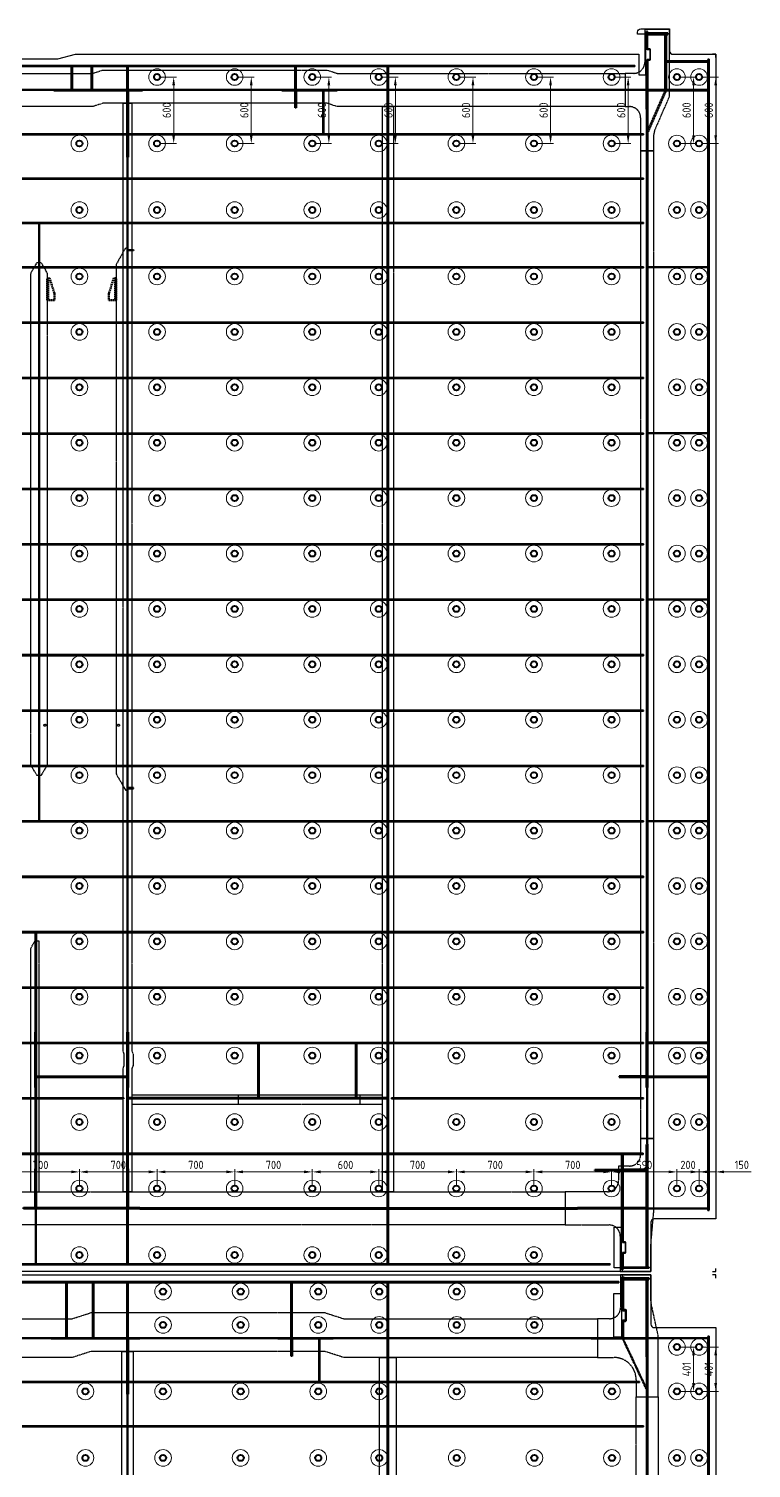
# Model space of a CAD drawing. Header units: millimetres. Extents: x -15442 to 12548, y -1071 to 35649.
# Drawn here: x -8719 to -2202, y 22660 to 35649 of the extents above; entities that cross this region are included whole.
import ezdxf

# ---------------------------------------------------------------- set-up
doc = ezdxf.new("R2010")
doc.units = ezdxf.units.MM
for name, pattern in [('ACAD_ISO10W100', [18, 12, -3, 0, -3]), ('AM_ISO02W050', [7.5, 6, -1.5]), ('AM_ISO08W050', [18, 12, -1.5, 3, -1.5]), ('AM_ISO09W050', [22.5, 12, -1.5, 3, -1.5, 3, -1.5])]:
    doc.linetypes.add(name, pattern=pattern)
for name, color, linetype, lineweight in [('Mechanical-AM_0', 7, 'Continuous', 40), ('Mechanical-AM_11', 3, 'AM_ISO09W050', 25), ('Mechanical-AM_2', 40, 'ACAD_ISO10W100', 70), ('Mechanical-AM_3', 6, 'AM_ISO02W050', 35), ('Mechanical-AM_7', 4, 'AM_ISO08W050', 25), ('Mechanical-AM_9', 253, 'Continuous', 0)]:
    doc.layers.add(name, color=color, linetype=linetype, lineweight=lineweight)
doc.styles.get("Standard").update_dxf_attribs({"font": 'ISOCP.SHX'})
doc.dimstyles.new('AM_ISO', dxfattribs={"dimtxt": 3, "dimasz": 3, "dimexe": 1, "dimexo": 1, "dimgap": 1, "dimtad": 1, "dimdec": 0, "dimdsep": 46, "dimtxsty": 'Standard', "dimcen": 0, "dimclrd": 256, "dimclre": 256, "dimclrt": 2, "dimadec": 0, "dimazin": 2, "dimtp": 0.1, "dimtm": 0.1, "dimtfac": 0.71, "dimtdec": 0, "dimtmove": 0, "dimatfit": 3, "dimfxl": 1, "dimtzin": 0, "dimlwd": -1, "dimlwe": -1, "dimarcsym": 1})

# ---------------------------------------------------------------- blocks, each defined once
blk = doc.blocks.new('cover in closed box DN90xSCH40')
for points in [[(30, 51), (5, 51), (5, 45), (30, 45)], [(36, -48), (36, 48), (30, 48), (30, -48)], [(30, -45), (5, -45), (5, -51), (30, -51)]]:
    blk.add_lwpolyline(points, close=True)
for points in [[(5, 51), (2, 51), (5, 48)], [(30, 48), (30, 51), (33, 48)], [(5, -51), (5, -48), (2, -51)], [(30, -48), (30, -51), (33, -48)]]:
    blk.add_solid(points)
blk = doc.blocks.new('stop plate-tv')
blk.add_line((200, 9), (0, 9))
blk.add_lwpolyline([(0, 0), (200, 0), (200, 20), (60, 65), (0, 65)], close=True)
blk = doc.blocks.new('*D1841')
at = {"layer": 'Defpoints', "color": 0, "transparency": 16777216}
for p in [(-8262, 25334), (-8962, 25184), (-8262, 25184)]:
    blk.add_point(p, dxfattribs=at)
at = {"layer": 'Mechanical-AM_9', "transparency": 16777216}
for p, q in [((-8962, 25209), (-8962, 25359)), ((-8887, 25334), (-8337, 25334)), ((-8262, 25209), (-8262, 25359))]:
    blk.add_line(p, q, dxfattribs=at)
for points in [[(-8887, 25347), (-8887, 25322), (-8962, 25334)], [(-8337, 25347), (-8337, 25322), (-8262, 25334)]]:
    blk.add_solid(points, dxfattribs=at)
at = {"layer": 'Mechanical-AM_9', "color": 2, "transparency": 16777216, "insert": (-8612, 25397), "char_height": 75, "attachment_point": 5}
blk.add_mtext('700', dxfattribs=at)
blk = doc.blocks.new('*D1842')
at = {"layer": 'Defpoints', "color": 0, "transparency": 16777216}
for p in [(-7562, 25334), (-8262, 25184), (-7562, 25184)]:
    blk.add_point(p, dxfattribs=at)
at = {"layer": 'Mechanical-AM_9', "transparency": 16777216}
for p, q in [((-8262, 25209), (-8262, 25359)), ((-8187, 25334), (-7637, 25334)), ((-7562, 25209), (-7562, 25359))]:
    blk.add_line(p, q, dxfattribs=at)
for points in [[(-8187, 25347), (-8187, 25322), (-8262, 25334)], [(-7637, 25347), (-7637, 25322), (-7562, 25334)]]:
    blk.add_solid(points, dxfattribs=at)
at = {"layer": 'Mechanical-AM_9', "color": 2, "transparency": 16777216, "insert": (-7912, 25397), "char_height": 75, "attachment_point": 5}
blk.add_mtext('700', dxfattribs=at)
blk = doc.blocks.new('*D1843')
at = {"layer": 'Defpoints', "color": 0, "transparency": 16777216}
for p in [(-6862, 25334), (-7562, 25184), (-6862, 25184)]:
    blk.add_point(p, dxfattribs=at)
at = {"layer": 'Mechanical-AM_9', "transparency": 16777216}
for p, q in [((-7562, 25209), (-7562, 25359)), ((-7487, 25334), (-6937, 25334)), ((-6862, 25209), (-6862, 25359))]:
    blk.add_line(p, q, dxfattribs=at)
for points in [[(-7487, 25347), (-7487, 25322), (-7562, 25334)], [(-6937, 25347), (-6937, 25322), (-6862, 25334)]]:
    blk.add_solid(points, dxfattribs=at)
at = {"layer": 'Mechanical-AM_9', "color": 2, "transparency": 16777216, "insert": (-7212, 25397), "char_height": 75, "attachment_point": 5}
blk.add_mtext('700', dxfattribs=at)
blk = doc.blocks.new('*D1844')
at = {"layer": 'Defpoints', "color": 0, "transparency": 16777216}
for p in [(-6162, 25334), (-6862, 25184), (-6162, 25184)]:
    blk.add_point(p, dxfattribs=at)
at = {"layer": 'Mechanical-AM_9', "transparency": 16777216}
for p, q in [((-6862, 25209), (-6862, 25359)), ((-6787, 25334), (-6237, 25334)), ((-6162, 25209), (-6162, 25359))]:
    blk.add_line(p, q, dxfattribs=at)
for points in [[(-6787, 25347), (-6787, 25322), (-6862, 25334)], [(-6237, 25347), (-6237, 25322), (-6162, 25334)]]:
    blk.add_solid(points, dxfattribs=at)
at = {"layer": 'Mechanical-AM_9', "color": 2, "transparency": 16777216, "insert": (-6512, 25397), "char_height": 75, "attachment_point": 5}
blk.add_mtext('700', dxfattribs=at)
blk = doc.blocks.new('*D1845')
at = {"layer": 'Defpoints', "color": 0, "transparency": 16777216}
for p in [(-5562, 25334), (-6162, 25184), (-5562, 25184)]:
    blk.add_point(p, dxfattribs=at)
at = {"layer": 'Mechanical-AM_9', "transparency": 16777216}
for p, q in [((-6162, 25209), (-6162, 25359)), ((-6087, 25334), (-5637, 25334)), ((-5562, 25209), (-5562, 25359))]:
    blk.add_line(p, q, dxfattribs=at)
for points in [[(-6087, 25347), (-6087, 25322), (-6162, 25334)], [(-5637, 25347), (-5637, 25322), (-5562, 25334)]]:
    blk.add_solid(points, dxfattribs=at)
at = {"layer": 'Mechanical-AM_9', "color": 2, "transparency": 16777216, "insert": (-5862, 25397), "char_height": 75, "attachment_point": 5}
blk.add_mtext('600', dxfattribs=at)
blk = doc.blocks.new('*D1846')
at = {"layer": 'Defpoints', "color": 0, "transparency": 16777216}
for p in [(-4862, 25334), (-5562, 25184), (-4862, 25184)]:
    blk.add_point(p, dxfattribs=at)
at = {"layer": 'Mechanical-AM_9', "transparency": 16777216}
for p, q in [((-5562, 25209), (-5562, 25359)), ((-5487, 25334), (-4937, 25334)), ((-4862, 25209), (-4862, 25359))]:
    blk.add_line(p, q, dxfattribs=at)
for points in [[(-5487, 25347), (-5487, 25322), (-5562, 25334)], [(-4937, 25347), (-4937, 25322), (-4862, 25334)]]:
    blk.add_solid(points, dxfattribs=at)
at = {"layer": 'Mechanical-AM_9', "color": 2, "transparency": 16777216, "insert": (-5212, 25397), "char_height": 75, "attachment_point": 5}
blk.add_mtext('700', dxfattribs=at)
blk = doc.blocks.new('*D1847')
at = {"layer": 'Defpoints', "color": 0, "transparency": 16777216}
for p in [(-4162, 25334), (-4862, 25184), (-4162, 25184)]:
    blk.add_point(p, dxfattribs=at)
at = {"layer": 'Mechanical-AM_9', "transparency": 16777216}
for p, q in [((-4862, 25209), (-4862, 25359)), ((-4787, 25334), (-4237, 25334)), ((-4162, 25209), (-4162, 25359))]:
    blk.add_line(p, q, dxfattribs=at)
for points in [[(-4787, 25347), (-4787, 25322), (-4862, 25334)], [(-4237, 25347), (-4237, 25322), (-4162, 25334)]]:
    blk.add_solid(points, dxfattribs=at)
at = {"layer": 'Mechanical-AM_9', "color": 2, "transparency": 16777216, "insert": (-4512, 25397), "char_height": 75, "attachment_point": 5}
blk.add_mtext('700', dxfattribs=at)
blk = doc.blocks.new('*D1848')
at = {"layer": 'Defpoints', "color": 0, "transparency": 16777216}
for p in [(-3462, 25334), (-4162, 25184), (-3462, 25184)]:
    blk.add_point(p, dxfattribs=at)
at = {"layer": 'Mechanical-AM_9', "transparency": 16777216}
for p, q in [((-4162, 25209), (-4162, 25359)), ((-4087, 25334), (-3537, 25334)), ((-3462, 25209), (-3462, 25359))]:
    blk.add_line(p, q, dxfattribs=at)
for points in [[(-4087, 25347), (-4087, 25322), (-4162, 25334)], [(-3537, 25347), (-3537, 25322), (-3462, 25334)]]:
    blk.add_solid(points, dxfattribs=at)
at = {"layer": 'Mechanical-AM_9', "color": 2, "transparency": 16777216, "insert": (-3812, 25397), "char_height": 75, "attachment_point": 5}
blk.add_mtext('700', dxfattribs=at)
blk = doc.blocks.new('*D1849')
at = {"layer": 'Defpoints', "color": 0, "transparency": 16777216}
for p in [(-2872, 25334), (-3462, 25184), (-2872, 25184)]:
    blk.add_point(p, dxfattribs=at)
at = {"layer": 'Mechanical-AM_9', "transparency": 16777216}
for p, q in [((-3462, 25209), (-3462, 25359)), ((-3387, 25334), (-2947, 25334)), ((-2872, 25209), (-2872, 25359))]:
    blk.add_line(p, q, dxfattribs=at)
for points in [[(-3387, 25347), (-3387, 25322), (-3462, 25334)], [(-2947, 25347), (-2947, 25322), (-2872, 25334)]]:
    blk.add_solid(points, dxfattribs=at)
at = {"layer": 'Mechanical-AM_9', "color": 2, "transparency": 16777216, "insert": (-3167, 25397), "char_height": 75, "attachment_point": 5}
blk.add_mtext('590', dxfattribs=at)
blk = doc.blocks.new('*D1850')
at = {"layer": 'Defpoints', "color": 0, "transparency": 16777216}
for p in [(-2672, 25334), (-2872, 25184), (-2672, 25184)]:
    blk.add_point(p, dxfattribs=at)
at = {"layer": 'Mechanical-AM_9', "transparency": 16777216}
for p, q in [((-2947, 25334), (-3022, 25334)), ((-2872, 25209), (-2872, 25359)), ((-2872, 25334), (-2672, 25334)), ((-2672, 25209), (-2672, 25359)), ((-2597, 25334), (-2522, 25334))]:
    blk.add_line(p, q, dxfattribs=at)
for points in [[(-2947, 25347), (-2947, 25322), (-2872, 25334)], [(-2597, 25347), (-2597, 25322), (-2672, 25334)]]:
    blk.add_solid(points, dxfattribs=at)
at = {"layer": 'Mechanical-AM_9', "color": 2, "transparency": 16777216, "insert": (-2772, 25397), "char_height": 75, "attachment_point": 5}
blk.add_mtext('200', dxfattribs=at)
blk = doc.blocks.new('*D1851')
at = {"layer": 'Defpoints', "color": 0, "transparency": 16777216}
for p in [(-2522, 25334), (-2672, 25184), (-2522, 25184)]:
    blk.add_point(p, dxfattribs=at)
at = {"layer": 'Mechanical-AM_9', "transparency": 16777216}
for p, q in [((-2747, 25334), (-2822, 25334)), ((-2672, 25209), (-2672, 25359)), ((-2672, 25334), (-2522, 25334)), ((-2522, 25209), (-2522, 25359)), ((-2447, 25334), (-2202, 25334))]:
    blk.add_line(p, q, dxfattribs=at)
for points in [[(-2747, 25347), (-2747, 25322), (-2672, 25334)], [(-2447, 25347), (-2447, 25322), (-2522, 25334)]]:
    blk.add_solid(points, dxfattribs=at)
at = {"layer": 'Mechanical-AM_9', "color": 2, "transparency": 16777216, "insert": (-2287, 25397), "char_height": 75, "attachment_point": 5}
blk.add_mtext('150', dxfattribs=at)
blk = doc.blocks.new('*D1883')
at = {"layer": 'Defpoints', "color": 0, "transparency": 16777216}
for p in [(-7562, 35214), (-7412, 35214), (-7562, 34614)]:
    blk.add_point(p, dxfattribs=at)
at = {"layer": 'Mechanical-AM_9', "transparency": 16777216}
for p, q in [((-7537, 35214), (-7387, 35214)), ((-7412, 34689), (-7412, 35139)), ((-7537, 34614), (-7387, 34614))]:
    blk.add_line(p, q, dxfattribs=at)
for points in [[(-7425, 35139), (-7400, 35139), (-7412, 35214)], [(-7425, 34689), (-7400, 34689), (-7412, 34614)]]:
    blk.add_solid(points, dxfattribs=at)
at = {"layer": 'Mechanical-AM_9', "color": 2, "transparency": 16777216, "insert": (-7475, 34914), "char_height": 75, "attachment_point": 5, "rotation": 90}
blk.add_mtext('600', dxfattribs=at)
blk = doc.blocks.new('*D1884')
at = {"layer": 'Defpoints', "color": 0, "transparency": 16777216}
for p in [(-6862, 35214), (-6712, 35214), (-6862, 34614)]:
    blk.add_point(p, dxfattribs=at)
at = {"layer": 'Mechanical-AM_9', "transparency": 16777216}
for p, q in [((-6837, 35214), (-6687, 35214)), ((-6712, 34689), (-6712, 35139)), ((-6837, 34614), (-6687, 34614))]:
    blk.add_line(p, q, dxfattribs=at)
for points in [[(-6725, 35139), (-6700, 35139), (-6712, 35214)], [(-6725, 34689), (-6700, 34689), (-6712, 34614)]]:
    blk.add_solid(points, dxfattribs=at)
at = {"layer": 'Mechanical-AM_9', "color": 2, "transparency": 16777216, "insert": (-6775, 34914), "char_height": 75, "attachment_point": 5, "rotation": 90}
blk.add_mtext('600', dxfattribs=at)
blk = doc.blocks.new('*D1885')
at = {"layer": 'Defpoints', "color": 0, "transparency": 16777216}
for p in [(-6162, 35214), (-6012, 35214), (-6162, 34614)]:
    blk.add_point(p, dxfattribs=at)
at = {"layer": 'Mechanical-AM_9', "transparency": 16777216}
for p, q in [((-6137, 35214), (-5987, 35214)), ((-6012, 34689), (-6012, 35139)), ((-6137, 34614), (-5987, 34614))]:
    blk.add_line(p, q, dxfattribs=at)
for points in [[(-6025, 35139), (-6000, 35139), (-6012, 35214)], [(-6025, 34689), (-6000, 34689), (-6012, 34614)]]:
    blk.add_solid(points, dxfattribs=at)
at = {"layer": 'Mechanical-AM_9', "color": 2, "transparency": 16777216, "insert": (-6075, 34914), "char_height": 75, "attachment_point": 5, "rotation": 90}
blk.add_mtext('600', dxfattribs=at)
blk = doc.blocks.new('*D1886')
at = {"layer": 'Defpoints', "color": 0, "transparency": 16777216}
for p in [(-5562, 35214), (-5412, 35214), (-5562, 34614)]:
    blk.add_point(p, dxfattribs=at)
at = {"layer": 'Mechanical-AM_9', "transparency": 16777216}
for p, q in [((-5537, 35214), (-5387, 35214)), ((-5412, 34689), (-5412, 35139)), ((-5537, 34614), (-5387, 34614))]:
    blk.add_line(p, q, dxfattribs=at)
for points in [[(-5425, 35139), (-5400, 35139), (-5412, 35214)], [(-5425, 34689), (-5400, 34689), (-5412, 34614)]]:
    blk.add_solid(points, dxfattribs=at)
at = {"layer": 'Mechanical-AM_9', "color": 2, "transparency": 16777216, "insert": (-5475, 34914), "char_height": 75, "attachment_point": 5, "rotation": 90}
blk.add_mtext('600', dxfattribs=at)
blk = doc.blocks.new('*D1887')
at = {"layer": 'Defpoints', "color": 0, "transparency": 16777216}
for p in [(-4862, 35214), (-4712, 35214), (-4862, 34614)]:
    blk.add_point(p, dxfattribs=at)
at = {"layer": 'Mechanical-AM_9', "transparency": 16777216}
for p, q in [((-4837, 35214), (-4687, 35214)), ((-4712, 34689), (-4712, 35139)), ((-4837, 34614), (-4687, 34614))]:
    blk.add_line(p, q, dxfattribs=at)
for points in [[(-4725, 35139), (-4700, 35139), (-4712, 35214)], [(-4725, 34689), (-4700, 34689), (-4712, 34614)]]:
    blk.add_solid(points, dxfattribs=at)
at = {"layer": 'Mechanical-AM_9', "color": 2, "transparency": 16777216, "insert": (-4775, 34914), "char_height": 75, "attachment_point": 5, "rotation": 90}
blk.add_mtext('600', dxfattribs=at)
blk = doc.blocks.new('*D1888')
at = {"layer": 'Defpoints', "color": 0, "transparency": 16777216}
for p in [(-4162, 35214), (-4012, 35214), (-4162, 34614)]:
    blk.add_point(p, dxfattribs=at)
at = {"layer": 'Mechanical-AM_9', "transparency": 16777216}
for p, q in [((-4137, 35214), (-3987, 35214)), ((-4012, 34689), (-4012, 35139)), ((-4137, 34614), (-3987, 34614))]:
    blk.add_line(p, q, dxfattribs=at)
for points in [[(-4025, 35139), (-4000, 35139), (-4012, 35214)], [(-4025, 34689), (-4000, 34689), (-4012, 34614)]]:
    blk.add_solid(points, dxfattribs=at)
at = {"layer": 'Mechanical-AM_9', "color": 2, "transparency": 16777216, "insert": (-4075, 34914), "char_height": 75, "attachment_point": 5, "rotation": 90}
blk.add_mtext('600', dxfattribs=at)
blk = doc.blocks.new('*D1889')
at = {"layer": 'Defpoints', "color": 0, "transparency": 16777216}
for p in [(-3462, 35214), (-3312, 35214), (-3462, 34614)]:
    blk.add_point(p, dxfattribs=at)
at = {"layer": 'Mechanical-AM_9', "transparency": 16777216}
for p, q in [((-3437, 35214), (-3287, 35214)), ((-3312, 34689), (-3312, 35139)), ((-3437, 34614), (-3287, 34614))]:
    blk.add_line(p, q, dxfattribs=at)
for points in [[(-3325, 35139), (-3300, 35139), (-3312, 35214)], [(-3325, 34689), (-3300, 34689), (-3312, 34614)]]:
    blk.add_solid(points, dxfattribs=at)
at = {"layer": 'Mechanical-AM_9', "color": 2, "transparency": 16777216, "insert": (-3375, 34914), "char_height": 75, "attachment_point": 5, "rotation": 90}
blk.add_mtext('600', dxfattribs=at)
blk = doc.blocks.new('*D1890')
at = {"layer": 'Defpoints', "color": 0, "transparency": 16777216}
for p in [(-2672, 35214), (-2522, 35214), (-2672, 34614)]:
    blk.add_point(p, dxfattribs=at)
at = {"layer": 'Mechanical-AM_9', "transparency": 16777216}
for p, q in [((-2647, 35214), (-2497, 35214)), ((-2522, 34689), (-2522, 35139)), ((-2647, 34614), (-2497, 34614))]:
    blk.add_line(p, q, dxfattribs=at)
for points in [[(-2535, 35139), (-2510, 35139), (-2522, 35214)], [(-2535, 34689), (-2510, 34689), (-2522, 34614)]]:
    blk.add_solid(points, dxfattribs=at)
at = {"layer": 'Mechanical-AM_9', "color": 2, "transparency": 16777216, "insert": (-2585, 34914), "char_height": 75, "attachment_point": 5, "rotation": 90}
blk.add_mtext('600', dxfattribs=at)
blk = doc.blocks.new('*D1891')
at = {"layer": 'Defpoints', "color": 0, "transparency": 16777216}
for p in [(-2872, 35214), (-2722, 35214), (-2872, 34614)]:
    blk.add_point(p, dxfattribs=at)
at = {"layer": 'Mechanical-AM_9', "transparency": 16777216}
for p, q in [((-2847, 35214), (-2697, 35214)), ((-2722, 34689), (-2722, 35139)), ((-2847, 34614), (-2697, 34614))]:
    blk.add_line(p, q, dxfattribs=at)
for points in [[(-2735, 35139), (-2710, 35139), (-2722, 35214)], [(-2735, 34689), (-2710, 34689), (-2722, 34614)]]:
    blk.add_solid(points, dxfattribs=at)
at = {"layer": 'Mechanical-AM_9', "color": 2, "transparency": 16777216, "insert": (-2785, 34914), "char_height": 75, "attachment_point": 5, "rotation": 90}
blk.add_mtext('600', dxfattribs=at)
blk = doc.blocks.new('*D1946')
at = {"layer": 'Defpoints', "color": 0, "transparency": 16777216}
for p in [(-2672, 23754), (-2522, 23754), (-2672, 23353)]:
    blk.add_point(p, dxfattribs=at)
at = {"layer": 'Mechanical-AM_9', "transparency": 16777216}
for p, q in [((-2647, 23754), (-2497, 23754)), ((-2522, 23428), (-2522, 23679)), ((-2647, 23353), (-2497, 23353))]:
    blk.add_line(p, q, dxfattribs=at)
for points in [[(-2535, 23679), (-2510, 23679), (-2522, 23754)], [(-2535, 23428), (-2510, 23428), (-2522, 23353)]]:
    blk.add_solid(points, dxfattribs=at)
at = {"layer": 'Mechanical-AM_9', "color": 2, "transparency": 16777216, "insert": (-2585, 23554), "char_height": 75, "attachment_point": 5, "rotation": 90}
blk.add_mtext('401', dxfattribs=at)
blk = doc.blocks.new('*D1948')
at = {"layer": 'Defpoints', "color": 0, "transparency": 16777216}
for p in [(-2872, 23754), (-2722, 23754), (-2872, 23353)]:
    blk.add_point(p, dxfattribs=at)
at = {"layer": 'Mechanical-AM_9', "transparency": 16777216}
for p, q in [((-2847, 23754), (-2697, 23754)), ((-2722, 23428), (-2722, 23679)), ((-2847, 23353), (-2697, 23353))]:
    blk.add_line(p, q, dxfattribs=at)
for points in [[(-2735, 23679), (-2710, 23679), (-2722, 23754)], [(-2735, 23428), (-2710, 23428), (-2722, 23353)]]:
    blk.add_solid(points, dxfattribs=at)
at = {"layer": 'Mechanical-AM_9', "color": 2, "transparency": 16777216, "insert": (-2785, 23554), "char_height": 75, "attachment_point": 5, "rotation": 90}
blk.add_mtext('401', dxfattribs=at)
blk = doc.blocks.new('PNL_01_2_1_L.H_3', base_point=(-15292.1, 24434.2))
at = {"color": 4}
for centre in [(-7562.1, 35214.2), (-6862.1, 35214.2), (-6162.1, 35214.2), (-5562.1, 35214.2), (-4862.1, 35214.2), (-4162.1, 35214.2), (-3462.1, 35214.2), (-2872.1, 35214.2), (-2672.1, 35214.2)]:
    blk.add_circle(centre, 27.5, dxfattribs=at)
for centre in [(-8262.1, 34614.2), (-7562.1, 34614.2), (-6862.1, 34614.2), (-6162.1, 34614.2), (-5562.1, 34614.2), (-4862.1, 34614.2), (-4162.1, 34614.2), (-3462.1, 34614.2), (-2872.1, 34614.2), (-2672.1, 34614.2), (-8262.1, 34014.2), (-7562.1, 34014.2), (-6862.1, 34014.2), (-6162.1, 34014.2), (-5562.1, 34014.2), (-4862.1, 34014.2), (-4162.1, 34014.2), (-3462.1, 34014.2), (-2872.1, 34014.2), (-2672.1, 34014.2), (-8262.1, 33414.2), (-7562.1, 33414.2), (-6862.1, 33414.2), (-6162.1, 33414.2), (-5562.1, 33414.2), (-4862.1, 33414.2), (-4162.1, 33414.2), (-3462.1, 33414.2), (-2872.1, 33414.2), (-2672.1, 33414.2), (-8262.1, 32914.2), (-7562.1, 32914.2), (-6862.1, 32914.2), (-6162.1, 32914.2), (-5562.1, 32914.2), (-4862.1, 32914.2), (-4162.1, 32914.2), (-3462.1, 32914.2), (-2872.1, 32914.2), (-2672.1, 32914.2), (-8262.1, 32414.2), (-7562.1, 32414.2), (-6862.1, 32414.2), (-6162.1, 32414.2), (-5562.1, 32414.2), (-4862.1, 32414.2), (-4162.1, 32414.2), (-3462.1, 32414.2), (-2872.1, 32414.2), (-2672.1, 32414.2), (-8262.1, 31914.2), (-7562.1, 31914.2), (-6862.1, 31914.2), (-6162.1, 31914.2), (-5562.1, 31914.2), (-4862.1, 31914.2), (-4162.1, 31914.2), (-3462.1, 31914.2), (-2872.1, 31914.2), (-2672.1, 31914.2), (-8262.1, 31414.2), (-7562.1, 31414.2), (-6862.1, 31414.2), (-6162.1, 31414.2), (-5562.1, 31414.2), (-4862.1, 31414.2), (-4162.1, 31414.2), (-3462.1, 31414.2), (-2872.1, 31414.2), (-2672.1, 31414.2), (-8262.1, 30914.2), (-7562.1, 30914.2), (-6862.1, 30914.2), (-6162.1, 30914.2), (-5562.1, 30914.2), (-4862.1, 30914.2), (-4162.1, 30914.2), (-3462.1, 30914.2), (-2872.1, 30914.2), (-2672.1, 30914.2), (-8262.1, 30414.2), (-7562.1, 30414.2), (-6862.1, 30414.2), (-6162.1, 30414.2), (-5562.1, 30414.2), (-4862.1, 30414.2), (-4162.1, 30414.2), (-3462.1, 30414.2), (-2872.1, 30414.2), (-2672.1, 30414.2), (-8262.1, 29914.2), (-7562.1, 29914.2), (-6862.1, 29914.2), (-6162.1, 29914.2), (-5562.1, 29914.2), (-4862.1, 29914.2), (-4162.1, 29914.2), (-3462.1, 29914.2), (-2872.1, 29914.2), (-2672.1, 29914.2), (-8262.1, 29414.2), (-7562.1, 29414.2), (-6862.1, 29414.2), (-6162.1, 29414.2), (-5562.1, 29414.2), (-4862.1, 29414.2), (-4162.1, 29414.2), (-3462.1, 29414.2), (-2872.1, 29414.2), (-2672.1, 29414.2), (-8262.1, 28914.2), (-7562.1, 28914.2), (-6862.1, 28914.2), (-6162.1, 28914.2), (-5562.1, 28914.2), (-4862.1, 28914.2), (-4162.1, 28914.2), (-3462.1, 28914.2), (-2872.1, 28914.2), (-2672.1, 28914.2), (-8262.1, 28414.2), (-7562.1, 28414.2), (-6862.1, 28414.2), (-6162.1, 28414.2), (-5562.1, 28414.2), (-4862.1, 28414.2), (-4162.1, 28414.2), (-3462.1, 28414.2), (-2872.1, 28414.2), (-2672.1, 28414.2), (-8262.1, 27914.2), (-7562.1, 27914.2), (-6862.1, 27914.2), (-6162.1, 27914.2), (-5562.1, 27914.2), (-4862.1, 27914.2), (-4162.1, 27914.2), (-3462.1, 27914.2), (-2872.1, 27914.2), (-2672.1, 27914.2), (-8262.1, 27414.2), (-7562.1, 27414.2), (-6862.1, 27414.2), (-6162.1, 27414.2), (-5562.1, 27414.2), (-4862.1, 27414.2), (-4162.1, 27414.2), (-3462.1, 27414.2), (-2872.1, 27414.2), (-2672.1, 27414.2), (-8262.1, 26914.2), (-7562.1, 26914.2), (-6862.1, 26914.2), (-6162.1, 26914.2), (-5562.1, 26914.2), (-4862.1, 26914.2), (-4162.1, 26914.2), (-3462.1, 26914.2), (-2872.1, 26914.2), (-2672.1, 26914.2), (-8262.1, 26384.2), (-7562.1, 26384.2), (-6862.1, 26384.2), (-6162.1, 26384.2), (-5562.1, 26384.2), (-4862.1, 26384.2), (-4162.1, 26384.2), (-3462.1, 26384.2), (-2872.1, 26384.2), (-2672.1, 26384.2), (-8262.1, 25784.2), (-7562.1, 25784.2), (-6862.1, 25784.2), (-6162.1, 25784.2), (-5562.1, 25784.2), (-4862.1, 25784.2), (-4162.1, 25784.2), (-3462.1, 25784.2), (-2872.1, 25784.2), (-2672.1, 25784.2), (-8262.1, 25184.2), (-7562.1, 25184.2), (-6862.1, 25184.2), (-6162.1, 25184.2), (-5562.1, 25184.2), (-4862.1, 25184.2), (-4162.1, 25184.2), (-3462.1, 25184.2), (-2872.1, 25184.2), (-2672.1, 25184.2), (-8262.1, 24584.2), (-7562.1, 24584.2), (-6862.1, 24584.2), (-6162.1, 24584.2), (-5562.1, 24584.2), (-4862.1, 24584.2), (-4162.1, 24584.2)]:
    blk.add_circle(centre, 27.5)
at = {"layer": 'Mechanical-AM_9'}
for centre in [(-7562.1, 35214.2), (-6862.1, 35214.2), (-6162.1, 35214.2), (-5562.1, 35214.2), (-4862.1, 35214.2), (-4162.1, 35214.2), (-3462.1, 35214.2), (-2872.1, 35214.2), (-2672.1, 35214.2), (-8262.1, 34614.2), (-7562.1, 34614.2), (-6862.1, 34614.2), (-6162.1, 34614.2), (-5562.1, 34614.2), (-4862.1, 34614.2), (-4162.1, 34614.2), (-3462.1, 34614.2), (-2872.1, 34614.2), (-2672.1, 34614.2), (-8262.1, 34014.2), (-7562.1, 34014.2), (-6862.1, 34014.2), (-6162.1, 34014.2), (-5562.1, 34014.2), (-4862.1, 34014.2), (-4162.1, 34014.2), (-3462.1, 34014.2), (-2872.1, 34014.2), (-2672.1, 34014.2), (-8262.1, 33414.2), (-7562.1, 33414.2), (-6862.1, 33414.2), (-6162.1, 33414.2), (-5562.1, 33414.2), (-4862.1, 33414.2), (-4162.1, 33414.2), (-3462.1, 33414.2), (-2872.1, 33414.2), (-2672.1, 33414.2), (-8262.1, 32914.2), (-7562.1, 32914.2), (-6862.1, 32914.2), (-6162.1, 32914.2), (-5562.1, 32914.2), (-4862.1, 32914.2), (-4162.1, 32914.2), (-3462.1, 32914.2), (-2872.1, 32914.2), (-2672.1, 32914.2), (-8262.1, 32414.2), (-7562.1, 32414.2), (-6862.1, 32414.2), (-6162.1, 32414.2), (-5562.1, 32414.2), (-4862.1, 32414.2), (-4162.1, 32414.2), (-3462.1, 32414.2), (-2872.1, 32414.2), (-2672.1, 32414.2), (-8262.1, 31914.2), (-7562.1, 31914.2), (-6862.1, 31914.2), (-6162.1, 31914.2), (-5562.1, 31914.2), (-4862.1, 31914.2), (-4162.1, 31914.2), (-3462.1, 31914.2), (-2872.1, 31914.2), (-2672.1, 31914.2), (-8262.1, 31414.2), (-7562.1, 31414.2), (-6862.1, 31414.2), (-6162.1, 31414.2), (-5562.1, 31414.2), (-4862.1, 31414.2), (-4162.1, 31414.2), (-3462.1, 31414.2), (-2872.1, 31414.2), (-2672.1, 31414.2), (-8262.1, 30914.2), (-7562.1, 30914.2), (-6862.1, 30914.2), (-6162.1, 30914.2), (-5562.1, 30914.2), (-4862.1, 30914.2), (-4162.1, 30914.2), (-3462.1, 30914.2), (-2872.1, 30914.2), (-2672.1, 30914.2), (-8262.1, 30414.2), (-7562.1, 30414.2), (-6862.1, 30414.2), (-6162.1, 30414.2), (-5562.1, 30414.2), (-4862.1, 30414.2), (-4162.1, 30414.2), (-3462.1, 30414.2), (-2872.1, 30414.2), (-2672.1, 30414.2), (-8262.1, 29914.2), (-7562.1, 29914.2), (-6862.1, 29914.2), (-6162.1, 29914.2), (-5562.1, 29914.2), (-4862.1, 29914.2), (-4162.1, 29914.2), (-3462.1, 29914.2), (-2872.1, 29914.2), (-2672.1, 29914.2), (-8262.1, 29414.2), (-7562.1, 29414.2), (-6862.1, 29414.2), (-6162.1, 29414.2), (-5562.1, 29414.2), (-4862.1, 29414.2), (-4162.1, 29414.2), (-3462.1, 29414.2), (-2872.1, 29414.2), (-2672.1, 29414.2), (-8262.1, 28914.2), (-7562.1, 28914.2), (-6862.1, 28914.2), (-6162.1, 28914.2), (-5562.1, 28914.2), (-4862.1, 28914.2), (-4162.1, 28914.2), (-3462.1, 28914.2), (-2872.1, 28914.2), (-2672.1, 28914.2), (-8262.1, 28414.2), (-7562.1, 28414.2), (-6862.1, 28414.2), (-6162.1, 28414.2), (-5562.1, 28414.2), (-4862.1, 28414.2), (-4162.1, 28414.2), (-3462.1, 28414.2), (-2872.1, 28414.2), (-2672.1, 28414.2), (-8262.1, 27914.2), (-7562.1, 27914.2), (-6862.1, 27914.2), (-6162.1, 27914.2), (-5562.1, 27914.2), (-4862.1, 27914.2), (-4162.1, 27914.2), (-3462.1, 27914.2), (-2872.1, 27914.2), (-2672.1, 27914.2), (-8262.1, 27414.2), (-7562.1, 27414.2), (-6862.1, 27414.2), (-6162.1, 27414.2), (-5562.1, 27414.2), (-4862.1, 27414.2), (-4162.1, 27414.2), (-3462.1, 27414.2), (-2872.1, 27414.2), (-2672.1, 27414.2), (-8262.1, 26914.2), (-7562.1, 26914.2), (-6862.1, 26914.2), (-6162.1, 26914.2), (-5562.1, 26914.2), (-4862.1, 26914.2), (-4162.1, 26914.2), (-3462.1, 26914.2), (-2872.1, 26914.2), (-2672.1, 26914.2), (-8262.1, 26384.2), (-7562.1, 26384.2), (-6862.1, 26384.2), (-6162.1, 26384.2), (-5562.1, 26384.2), (-4862.1, 26384.2), (-4162.1, 26384.2), (-3462.1, 26384.2), (-2872.1, 26384.2), (-2672.1, 26384.2), (-8262.1, 25784.2), (-7562.1, 25784.2), (-6862.1, 25784.2), (-6162.1, 25784.2), (-5562.1, 25784.2), (-4862.1, 25784.2), (-4162.1, 25784.2), (-3462.1, 25784.2), (-2872.1, 25784.2), (-2672.1, 25784.2), (-8262.1, 25184.2), (-7562.1, 25184.2), (-6862.1, 25184.2), (-6162.1, 25184.2), (-5562.1, 25184.2), (-4862.1, 25184.2), (-4162.1, 25184.2), (-3462.1, 25184.2), (-2872.1, 25184.2), (-2672.1, 25184.2), (-8262.1, 24584.2), (-7562.1, 24584.2), (-6862.1, 24584.2), (-6162.1, 24584.2), (-5562.1, 24584.2), (-4862.1, 24584.2), (-4162.1, 24584.2)]:
    blk.add_circle(centre, 75, dxfattribs=at)
for p1, p2, distance, picture, middle in [((-7562.1, 34614.2), (-7562.1, 35214.2), -150, '*D1883', (-7474.6, 34914.2)), ((-6862.1, 34614.2), (-6862.1, 35214.2), -150, '*D1884', (-6774.6, 34914.2)), ((-6162.1, 34614.2), (-6162.1, 35214.2), -150, '*D1885', (-6074.6, 34914.2)), ((-5562.1, 34614.2), (-5562.1, 35214.2), -150, '*D1886', (-5474.6, 34914.2)), ((-4862.1, 34614.2), (-4862.1, 35214.2), -150, '*D1887', (-4774.6, 34914.2)), ((-4162.1, 34614.2), (-4162.1, 35214.2), -150, '*D1888', (-4074.6, 34914.2)), ((-3462.1, 34614.2), (-3462.1, 35214.2), -150, '*D1889', (-3374.6, 34914.2)), ((-2872.1, 34614.2), (-2872.1, 35214.2), -150, '*D1891', (-2784.6, 34914.2)), ((-2672.1, 34614.2), (-2672.1, 35214.2), -150, '*D1890', (-2584.6, 34914.2)), ((-8962.1, 25184.2), (-8262.1, 25184.2), 150, '*D1841', (-8612.1, 25396.7)), ((-8262.1, 25184.2), (-7562.1, 25184.2), 150, '*D1842', (-7912.1, 25396.7)), ((-7562.1, 25184.2), (-6862.1, 25184.2), 150, '*D1843', (-7212.1, 25396.7)), ((-6862.1, 25184.2), (-6162.1, 25184.2), 150, '*D1844', (-6512.1, 25396.7)), ((-6162.1, 25184.2), (-5562.1, 25184.2), 150, '*D1845', (-5862.1, 25396.7)), ((-5562.1, 25184.2), (-4862.1, 25184.2), 150, '*D1846', (-5212.1, 25396.7)), ((-4862.1, 25184.2), (-4162.1, 25184.2), 150, '*D1847', (-4512.1, 25396.7)), ((-4162.1, 25184.2), (-3462.1, 25184.2), 150, '*D1848', (-3812.1, 25396.7)), ((-3462.1, 25184.2), (-2872.1, 25184.2), 150, '*D1849', (-3167.1, 25396.7)), ((-2872.1, 25184.2), (-2672.1, 25184.2), 150, '*D1850', (-2772.1, 25396.7)), ((-2672.1, 25184.2), (-2522.1, 25184.2), 150, '*D1851', (-2287.1, 25396.7))]:
    dim = blk.add_aligned_dim(p1=p1, p2=p2, distance=distance, dimstyle='AM_ISO', override={"dimscale": 25}, dxfattribs=at)
    dim.commit()
    dim.dimension.update_dxf_attribs({"geometry": picture, "text_midpoint": middle})
blk = doc.blocks.new('PNL_01_2_2_L.H_3', base_point=(-15292.1, 10174.2))
for centre in [(-7508.2, 24254.2), (-6808.2, 24254.2), (-6108.2, 24254.2), (-5558.2, 24254.2), (-4858.2, 24254.2), (-4158.2, 24254.2), (-7508.2, 23953.3), (-6808.2, 23953.3), (-6108.2, 23953.3), (-5558.2, 23953.3), (-4858.2, 23953.3), (-4158.2, 23953.3), (-8208.2, 23353.3), (-7508.2, 23353.3), (-6808.2, 23353.3), (-6108.2, 23353.3), (-5558.2, 23353.3), (-4858.2, 23353.3), (-4158.2, 23353.3), (-3458.2, 23353.3), (-8208.2, 22753.3), (-7508.2, 22753.3), (-6808.2, 22753.3), (-6108.2, 22753.3), (-5558.2, 22753.3), (-4858.2, 22753.3), (-4158.2, 22753.3), (-3458.2, 22753.3), (-2872.1, 22753.3), (-2672.1, 22753.3)]:
    blk.add_circle(centre, 27.5)
at = {"color": 4}
for centre in [(-2872.1, 23754.2), (-2672.1, 23754.2), (-2872.1, 23353.3), (-2672.1, 23353.3)]:
    blk.add_circle(centre, 27.5, dxfattribs=at)
at = {"layer": 'Mechanical-AM_9'}
for centre in [(-7508.2, 24254.2), (-6808.2, 24254.2), (-6108.2, 24254.2), (-5558.2, 24254.2), (-4858.2, 24254.2), (-4158.2, 24254.2), (-7508.2, 23953.3), (-6808.2, 23953.3), (-6108.2, 23953.3), (-5558.2, 23953.3), (-4858.2, 23953.3), (-4158.2, 23953.3), (-2872.1, 23754.2), (-2672.1, 23754.2), (-8208.2, 23353.3), (-7508.2, 23353.3), (-6808.2, 23353.3), (-6108.2, 23353.3), (-5558.2, 23353.3), (-4858.2, 23353.3), (-4158.2, 23353.3), (-3458.2, 23353.3), (-2872.1, 23353.3), (-2672.1, 23353.3), (-8208.2, 22753.3), (-7508.2, 22753.3), (-6808.2, 22753.3), (-6108.2, 22753.3), (-5558.2, 22753.3), (-4858.2, 22753.3), (-4158.2, 22753.3), (-3458.2, 22753.3), (-2872.1, 22753.3), (-2672.1, 22753.3)]:
    blk.add_circle(centre, 75, dxfattribs=at)
for p1, p2, picture, middle in [((-2872.1, 23353.3), (-2872.1, 23754.2), '*D1948', (-2784.6, 23553.8)), ((-2672.1, 23353.3), (-2672.1, 23754.2), '*D1946', (-2584.6, 23553.8))]:
    dim = blk.add_aligned_dim(p1=p1, p2=p2, distance=-150, dimstyle='AM_ISO', override={"dimscale": 25}, dxfattribs=at)
    dim.commit()
    dim.dimension.update_dxf_attribs({"geometry": picture, "text_midpoint": middle})

msp = doc.modelspace()

# ---------------------------------------------------------------- linework, layer by layer
msp.add_lwpolyline([(-9098, 35379), (-8457, 35379), (-8297, 35419), (-3217, 35419), (-3217, 35235), (-3152, 35235), (-3152, 35600), (-3227, 35600), (-3227, 35619, -0.414214), (-3197, 35649), (-2938, 35649), (-2938, 35449, 0.414215), (-2908, 35419), (-2522, 35419), (-2522, 24909), (-3077, 24909, 0.414214), (-3107, 24879), (-3107, 24434), (-14757, 24434)], format="xyb")
for points in [[(-3439, 24834), (-3374, 24834), (-3374, 24469), (-3439, 24469)], [(-3442, 24237), (-3371, 24237), (-3371, 23842), (-3442, 23842)]]:
    msp.add_lwpolyline(points, close=True)
msp.add_lwpolyline([(-14757, 24404), (-3107, 24404), (-3107, 23959, 0.414214), (-3077, 23929), (-2522, 23929), (-2522, 10389), (-3077, 10389, 0.414214), (-3107, 10359), (-3107, 10174), (-14757, 10174), (-14757, 10359, 0.414214), (-14787, 10389), (-15292, 10389), (-15292, 23929), (-14787, 23929, 0.414214), (-14757, 23959)], format="xyb", close=True)
at = {"layer": 'Mechanical-AM_0', "linetype": 'AM_ISO02W050'}
for points in [[(-3137, 35624), (-3147, 35624), (-3147, 35468), (-3137, 35468)], [(-2953, 35609), (-3137, 35609), (-3137, 35599), (-2953, 35599)], [(-2978, 35599), (-2968, 35599), (-2968, 35100), (-2978, 35100)], [(-3137, 34924), (-3147, 34924), (-3147, 35366), (-3137, 35366)], [(-8334, 35309), (-8328, 35309), (-8328, 35100), (-8334, 35100)], [(-8153, 35309), (-8147, 35309), (-8147, 35100), (-8153, 35100)], [(-7832, 35309), (-7826, 35309), (-7826, 35100), (-7832, 35100)], [(-6317, 35309), (-6311, 35309), (-6311, 35100), (-6317, 35100)], [(-5482, 35309), (-5476, 35309), (-5476, 35100), (-5482, 35100)], [(-14717, 35100), (-8493, 35100), (-8493, 35094), (-14717, 35094)], [(-7693, 35090), (-8493, 35090), (-8493, 35100), (-7693, 35100)], [(-7822, 34490), (-7832, 34490), (-7832, 35090), (-7822, 35090)], [(-6437, 35094), (-7693, 35094), (-7693, 35100), (-6437, 35100)], [(-5937, 35090), (-6437, 35090), (-6437, 35100), (-5937, 35100)], [(-6317, 35090), (-6307, 35090), (-6307, 34935), (-6317, 34935)], [(-6057, 35090), (-6067, 35090), (-6067, 34702), (-6057, 34702)], [(-3147, 35094), (-5937, 35094), (-5937, 35100), (-3147, 35100)], [(-5482, 35094), (-5476, 35094), (-5476, 25008), (-5482, 25008)], [(-3137, 35100), (-2592, 35100), (-2592, 35090), (-3137, 35090)], [(-2973, 35087), (-3132, 34720), (-3137, 34723), (-2978, 35090)], [(-3143, 34924), (-3137, 34924), (-3137, 26595), (-3143, 26595)], [(-7832, 26596), (-7826, 26596), (-7826, 34490), (-7832, 34490)], [(-8624, 28502), (-8624, 33892), (-8630, 33892), (-8630, 28502)], [(-7776, 33655), (-7776, 33649), (-7826, 33649), (-7826, 33655)], [(-3137, 33502), (-2592, 33502), (-2592, 33496), (-3137, 33496)], [(-3137, 32002), (-2592, 32002), (-2592, 31996), (-3137, 31996)], [(-3137, 30502), (-2592, 30502), (-2592, 30496), (-3137, 30496)], [(-7776, 28795), (-7776, 28801), (-7826, 28801), (-7826, 28795)], [(-3137, 28502), (-2592, 28502), (-2592, 28496), (-3137, 28496)], [(-8658, 27492), (-8652, 27492), (-8652, 26596), (-8658, 26596)], [(-8662, 26596), (-8652, 26596), (-8652, 26095), (-8662, 26095)], [(-7832, 26596), (-7822, 26596), (-7822, 26095), (-7832, 26095)], [(-3137, 26095), (-3147, 26095), (-3147, 26595), (-3137, 26595)], [(-3137, 26496), (-2592, 26496), (-2592, 26502), (-3137, 26502)], [(-6650, 26492), (-6644, 26492), (-6644, 26002), (-6650, 26002)], [(-5769, 26492), (-5763, 26492), (-5763, 26002), (-5769, 26002)], [(-8652, 26194), (-8652, 26188), (-7832, 26188), (-7832, 26194)], [(-3392, 26188), (-3147, 26188), (-3147, 26198), (-3392, 26198)], [(-3137, 26188), (-2592, 26188), (-2592, 26194), (-3137, 26194)], [(-8658, 26095), (-8652, 26095), (-8652, 25362), (-8658, 25362)], [(-7832, 26095), (-7826, 26095), (-7826, 25362), (-7832, 25362)], [(-7826, 25996), (-5482, 25996), (-5482, 26002), (-7826, 26002)], [(-3137, 26095), (-3143, 26095), (-3143, 25584), (-3137, 25584)], [(-3359, 25012), (-3369, 25012), (-3369, 25492), (-3359, 25492)], [(-3137, 24474), (-3147, 24474), (-3147, 25584), (-3137, 25584)], [(-8662, 25362), (-8652, 25362), (-8652, 25012), (-8662, 25012)], [(-7832, 25362), (-7822, 25362), (-7822, 25012), (-7832, 25012)], [(-3614, 25357), (-3369, 25357), (-3369, 25347), (-3614, 25347)], [(-3359, 25347), (-3147, 25347), (-3147, 25357), (-3359, 25357)], [(-8767, 25012), (-7717, 25012), (-7717, 25002), (-8767, 25002)], [(-8652, 25002), (-8658, 25002), (-8658, 24504), (-8652, 24504)], [(-7832, 25002), (-7826, 25002), (-7826, 24504), (-7832, 24504)], [(-7717, 25002), (-3769, 25002), (-3769, 25008), (-7717, 25008)], [(-5482, 25002), (-5476, 25002), (-5476, 24504), (-5482, 24504)], [(-3769, 25012), (-3147, 25012), (-3147, 25002), (-3769, 25002)], [(-3369, 25002), (-3359, 25002), (-3359, 24703), (-3369, 24703)], [(-3137, 25008), (-2592, 25008), (-2592, 25002), (-3137, 25002)], [(-3359, 24449), (-3369, 24449), (-3369, 24601), (-3359, 24601)], [(-3359, 24474), (-3122, 24474), (-3122, 24464), (-3359, 24464)], [(-8383, 24334), (-8377, 24334), (-8377, 23837), (-8383, 23837)], [(-8142, 24334), (-8136, 24334), (-8136, 23837), (-8142, 23837)], [(-7832, 24334), (-7826, 24334), (-7826, 23837), (-7832, 23837)], [(-6353, 24334), (-6347, 24334), (-6347, 23837), (-6353, 23837)], [(-5482, 24334), (-5476, 24334), (-5476, 23837), (-5482, 23837)], [(-3366, 24090), (-3366, 24389), (-3356, 24389), (-3356, 24090)], [(-3122, 24374), (-3356, 24374), (-3356, 24364), (-3122, 24364)], [(-3137, 23664), (-3147, 23664), (-3147, 24364), (-3137, 24364)], [(-3356, 23988), (-3356, 23837), (-3366, 23837), (-3366, 23988)], [(-14217, 23837), (-8517, 23837), (-8517, 23831), (-14217, 23831)], [(-7717, 23827), (-8517, 23827), (-8517, 23837), (-7717, 23837)], [(-7822, 23327), (-7832, 23327), (-7832, 23827), (-7822, 23827)], [(-6473, 23831), (-7717, 23831), (-7717, 23837), (-6473, 23837)], [(-5973, 23827), (-6473, 23827), (-6473, 23837), (-5973, 23837)], [(-6353, 23827), (-6343, 23827), (-6343, 23672), (-6353, 23672)], [(-6093, 23827), (-6103, 23827), (-6103, 23442), (-6093, 23442)], [(-3647, 23831), (-5973, 23831), (-5973, 23837), (-3647, 23837)], [(-5482, 23831), (-5476, 23831), (-5476, 10748), (-5482, 10748)], [(-3147, 23827), (-3647, 23827), (-3647, 23837), (-3147, 23837)], [(-3361, 23824), (-3149, 23372), (-3143, 23374), (-3356, 23827)], [(-3137, 23837), (-2592, 23837), (-2592, 23831), (-3137, 23831)], [(-3143, 23664), (-3137, 23664), (-3137, 10914), (-3143, 10914)], [(-7832, 12402), (-7826, 12402), (-7826, 23327), (-7832, 23327)]]:
    msp.add_lwpolyline(points, close=True, dxfattribs=at)
at = {"layer": 'Mechanical-AM_11', "color": 4}
for p, q in [((-6829, 26026), (-6829, 25946)), ((-5733, 26026), (-5733, 25946))]:
    msp.add_line(p, q, dxfattribs=at)
at = {"layer": 'Mechanical-AM_11', "color": 3}
for points in [[(-2938, 35041), (-2938, 35644), (-3162, 35644), (-3162, 35347, -0.414214), (-3262, 35247), (-3338, 35247), (-3338, 34947), (-3300, 34947, -0.414214), (-3200, 34847), (-3200, 34549), (-3080, 34549), (-3080, 34693, -0.102541), (-3072, 34732)], [(-3880, 24855), (-3484, 24855, -0.414214), (-3384, 24755), (-3384, 24434), (-3107, 24434), (-3107, 24679), (-3080, 24987), (-3080, 25634), (-3200, 25634), (-3200, 25487, -0.414214), (-3300, 25387), (-3399, 25387), (-3399, 25255, -0.414214), (-3499, 25155), (-3880, 25155)], [(-3381, 24404), (-3381, 24109, -0.414214), (-3481, 24009), (-3590, 24009), (-3590, 23659), (-3440, 23659, -0.414214), (-3240, 23459), (-3240, 23304), (-3040, 23304), (-3040, 23852), (-3105, 24148, -0.053748), (-3107, 24170), (-3107, 24404)]]:
    msp.add_lwpolyline(points, format="xyb", close=True, dxfattribs=at)
for points in [[(-6502, 35277), (-6027, 35277), (-5937, 35247), (-3338, 35247), (-3338, 34947), (-5937, 34947), (-6027, 34977), (-6502, 34977), (-8052, 34977), (-8142, 34947), (-14488, 34947), (-14488, 35247), (-8142, 35247), (-8052, 35277)], [(-7789, 26265), (-7789, 25155), (-7869, 25155), (-7869, 26265), (-7859, 26295), (-7859, 26395), (-7869, 26425), (-7869, 34977), (-7789, 34977), (-7789, 26425), (-7779, 26395), (-7779, 26295)], [(-5429, 25155), (-5529, 25155), (-5529, 34947), (-5429, 34947)], [(-3200, 25634), (-3080, 25634), (-3080, 34549), (-3200, 34549)], [(-7832, 33670), (-7847, 33670), (-7932, 33522), (-7932, 28927), (-7847, 28780), (-7832, 28780)], [(-8705, 25155), (-8625, 25155), (-8625, 27383), (-8625, 27417), (-8665, 27417), (-8705, 27348)], [(-7789, 25946), (-5529, 25946), (-5529, 26026), (-7789, 26026)], [(-13984, 25155), (-3880, 25155), (-3880, 24855), (-13984, 24855)], [(-8327, 23659), (-14275, 23659), (-14275, 24009), (-8327, 24009), (-8157, 24064), (-8157, 24064), (-8157, 24064), (-8157, 24064), (-6048, 24064), (-6048, 24064), (-5878, 24009), (-3590, 24009), (-3590, 23659), (-5878, 23659), (-6048, 23714), (-6048, 23714), (-6048, 23714), (-8157, 23714), (-8157, 23714), (-8157, 23714)], [(-7879, 11771), (-7850, 11861), (-7850, 11961), (-7879, 12051), (-7879, 23714), (-7779, 23714), (-7779, 12051), (-7750, 11961), (-7750, 11861), (-7779, 11771), (-7779, 10899), (-7879, 10899)], [(-5404, 10920), (-5554, 10920), (-5554, 23659), (-5404, 23659)], [(-3040, 12374), (-3240, 12374), (-3240, 23304), (-3040, 23304)]]:
    msp.add_lwpolyline(points, close=True, dxfattribs=at)
at = {"layer": 'Mechanical-AM_11'}
msp.add_lwpolyline([(-8609, 33540), (-8552, 33441), (-8552, 29008), (-8609, 28910), (-8645, 28910), (-8702, 29008), (-8702, 33441), (-8645, 33540)], close=True, dxfattribs=at)
for centre in [(-8574, 29365), (-7910, 29365)]:
    msp.add_circle(centre, 9, dxfattribs=at)
at = {"layer": 'Mechanical-AM_3', "color": 6, "linetype": 'AM_ISO02W050'}
msp.add_lwpolyline([(-2968, 35359), (-2592, 35359), (-2592, 35349), (-2968, 35349)], close=True, dxfattribs=at)
at = {"layer": 'Mechanical-AM_3', "color": 30, "linetype": 'AM_ISO02W050'}
for points in [[(-2582, 24987), (-2592, 24987), (-2592, 35374), (-2582, 35374)], [(-14612, 35319), (-3252, 35319), (-3252, 35309), (-14612, 35309)], [(-3173, 34702), (-14691, 34702), (-14691, 34692), (-3173, 34692)], [(-3173, 34302), (-14691, 34302), (-14691, 34292), (-3173, 34292)], [(-3173, 33902), (-14691, 33902), (-14691, 33892), (-3173, 33892)], [(-3173, 33502), (-14691, 33502), (-14691, 33492), (-3173, 33492)], [(-3173, 33002), (-14691, 33002), (-14691, 32992), (-3173, 32992)], [(-3173, 32502), (-14691, 32502), (-14691, 32492), (-3173, 32492)], [(-3173, 32001), (-14691, 32001), (-14691, 31991), (-3173, 31991)], [(-3173, 31501), (-14691, 31501), (-14691, 31491), (-3173, 31491)], [(-3173, 31002), (-14691, 31002), (-14691, 30992), (-3173, 30992)], [(-3173, 30502), (-14691, 30502), (-14691, 30492), (-3173, 30492)], [(-3173, 30002), (-14691, 30002), (-14691, 29992), (-3173, 29992)], [(-3173, 29502), (-14691, 29502), (-14691, 29492), (-3173, 29492)], [(-3173, 29002), (-14691, 29002), (-14691, 28992), (-3173, 28992)], [(-3173, 28502), (-14691, 28502), (-14691, 28492), (-3173, 28492)], [(-3173, 28002), (-14691, 28002), (-14691, 27992), (-3173, 27992)], [(-3173, 27502), (-14691, 27502), (-14691, 27492), (-3173, 27492)], [(-3173, 27002), (-14691, 27002), (-14691, 26992), (-3173, 26992)], [(-3173, 26502), (-14691, 26502), (-14691, 26492), (-3173, 26492)], [(-7862, 26002), (-14687, 26002), (-14687, 25992), (-7862, 25992)], [(-5446, 26002), (-3173, 26002), (-3173, 25992), (-5446, 25992)], [(-3177, 25502), (-14687, 25502), (-14687, 25492), (-3177, 25492)], [(-14391, 24504), (-3474, 24504), (-3474, 24494), (-14391, 24494)], [(-3396, 24344), (-14469, 24344), (-14469, 24334), (-3396, 24334)], [(-2582, 10434), (-2592, 10434), (-2592, 23852), (-2582, 23852)], [(-3211, 23442), (-14653, 23442), (-14653, 23432), (-3211, 23432)], [(-3173, 23042), (-14691, 23042), (-14691, 23032), (-3173, 23032)]]:
    msp.add_lwpolyline(points, close=True, dxfattribs=at)
at = {"layer": 'Mechanical-AM_7'}
for points in [[(-2522, 35391), (-2522, 35419), (-2550, 35419)], [(-2551, 24434), (-2522, 24434), (-2522, 24462)], [(-2522, 24376), (-2522, 24404), (-2550, 24404)]]:
    msp.add_lwpolyline(points, dxfattribs=at)

# ---------------------------------------------------------------- block references
for p in [(-3147, 35417), (-3369, 24652)]:
    msp.add_blockref('cover in closed box DN90xSCH40', p)
at = {"layer": 'Mechanical-AM_0'}
for name, p in [('PNL_01_2_1_L.H_3', (-15292, 24434)), ('PNL_01_2_2_L.H_3', (-15292, 10174))]:
    msp.add_blockref(name, p, dxfattribs=at)
at = {"layer": 'Mechanical-AM_0', "linetype": 'AM_ISO02W050'}
msp.add_blockref('cover in closed box DN90xSCH40', (-3366, 24039), dxfattribs=at)
at = {"layer": 'Mechanical-AM_2', "xscale": -1, "rotation": 270}
msp.add_blockref('stop plate-tv', (-8552, 33200), dxfattribs=at)
at = {"layer": 'Mechanical-AM_2', "rotation": 90}
msp.add_blockref('stop plate-tv', (-7932, 33200), dxfattribs=at)

doc.saveas('drawing.dxf')
